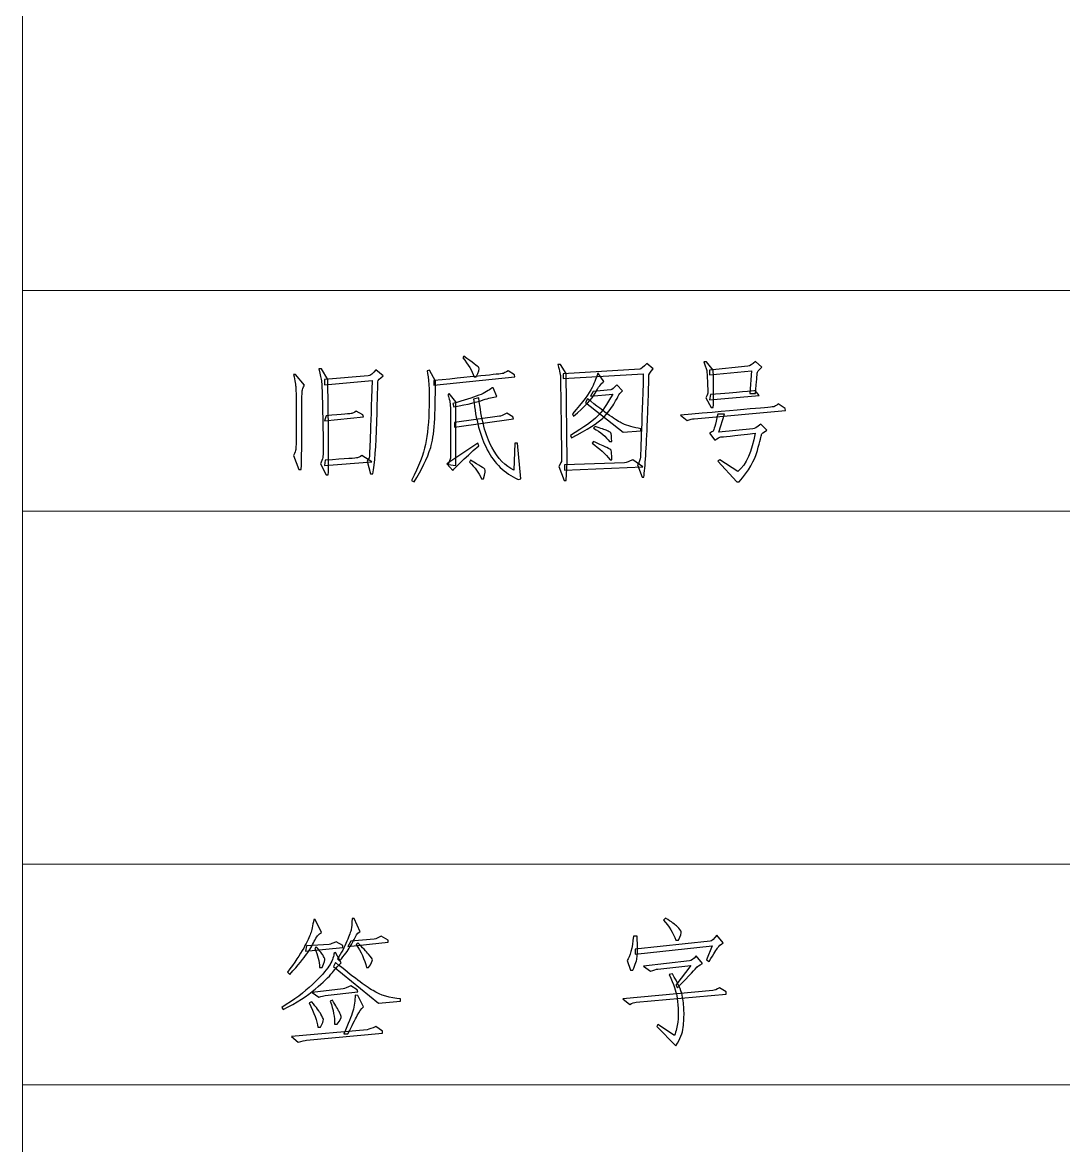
# Model space of a CAD drawing. Header units: millimetres. Extents: x 803 to 1266, y 444 to 714.
# Drawn here: x 802.63 to 823.82, y 468.92 to 491.79 of the extents above; entities that cross this region are included whole.
import ezdxf

# ---------------------------------------------------------------- set-up
doc = ezdxf.new("R2010")
doc.units = ezdxf.units.MM
doc.layers.add('layer 1', color=7, linetype='CONTINUOUS')

msp = doc.modelspace()

# ---------------------------------------------------------------- linework, layer by layer
at = {"layer": 'layer 1', "color": 1, "lineweight": 9}
for points in [[(802.632, 713.672), (802.632, 713.672), (802.632, 446.8), (802.632, 446.8)], [(826.729, 486.336), (826.729, 486.336), (802.632, 486.336), (802.632, 486.336)], [(826.729, 481.844), (826.729, 481.844), (802.632, 481.844), (802.632, 481.844)], [(826.729, 474.655), (826.729, 474.655), (802.632, 474.655), (802.632, 474.655)], [(826.729, 470.162), (826.729, 470.162), (802.632, 470.162), (802.632, 470.162)]]:
    msp.add_open_spline(points, degree=3, dxfattribs=at)
at = {"layer": 'layer 1', "color": 32, "lineweight": -3}
for points, knots in [([(811.825, 484.574), (811.783, 484.7), (811.706, 484.83), (811.594, 484.963), (811.594, 484.963), (811.594, 484.963), (811.615, 484.995), (811.615, 484.995), (811.615, 484.995), (811.797, 484.868), (811.899, 484.793), (811.92, 484.768), (811.92, 484.768), (811.941, 484.743), (811.923, 484.679), (811.867, 484.574), (811.867, 484.574), (811.867, 484.574), (811.825, 484.574), (811.825, 484.574)], [0, 0, 0, 0, 0.2, 0.2, 0.2, 0.2, 0.4, 0.4, 0.4, 0.4, 0.6, 0.6, 0.6, 0.6, 0.8, 0.8, 0.8, 0.8, 1, 1, 1, 1]), ([(815.353, 483.689), (815.332, 483.12), (815.307, 482.734), (815.279, 482.531), (815.279, 482.531), (815.279, 482.531), (815.248, 482.531), (815.248, 482.531), (815.248, 482.531), (815.248, 482.531), (815.153, 482.783), (815.153, 482.783), (815.153, 482.783), (815.188, 482.839), (815.207, 482.892), (815.211, 482.941), (815.211, 482.941), (815.214, 482.99), (815.234, 483.556), (815.269, 484.636), (815.269, 484.636), (815.269, 484.636), (813.636, 484.542), (813.636, 484.542), (813.636, 484.542), (813.636, 484.542), (813.636, 484.636), (813.636, 484.636), (813.636, 484.636), (813.636, 484.636), (815.195, 484.731), (815.195, 484.731), (815.195, 484.731), (815.223, 484.738), (815.272, 484.777), (815.342, 484.847), (815.342, 484.847), (815.342, 484.847), (815.469, 484.742), (815.469, 484.742), (815.469, 484.742), (815.405, 484.672), (815.376, 484.621), (815.379, 484.589), (815.379, 484.589), (815.383, 484.557), (815.374, 484.257), (815.353, 483.689)], [0, 0, 0, 0, 0.083333, 0.083333, 0.083333, 0.083333, 0.166667, 0.166667, 0.166667, 0.166667, 0.25, 0.25, 0.25, 0.25, 0.333333, 0.333333, 0.333333, 0.333333, 0.416667, 0.416667, 0.416667, 0.416667, 0.5, 0.5, 0.5, 0.5, 0.583333, 0.583333, 0.583333, 0.583333, 0.666667, 0.666667, 0.666667, 0.666667, 0.75, 0.75, 0.75, 0.75, 0.833333, 0.833333, 0.833333, 0.833333, 0.916667, 0.916667, 0.916667, 0.916667, 1, 1, 1, 1]), ([(816.69, 483.952), (816.69, 483.952), (816.648, 483.952), (816.648, 483.952), (816.648, 483.952), (816.648, 483.952), (816.543, 484.152), (816.543, 484.152), (816.543, 484.152), (816.571, 484.208), (816.585, 484.245), (816.585, 484.263), (816.585, 484.263), (816.585, 484.28), (816.581, 484.352), (816.574, 484.479), (816.574, 484.479), (816.567, 484.605), (816.564, 484.675), (816.564, 484.689), (816.564, 484.689), (816.564, 484.703), (816.543, 484.766), (816.501, 484.879), (816.501, 484.879), (816.501, 484.879), (816.553, 484.879), (816.553, 484.879), (816.553, 484.879), (816.553, 484.879), (816.69, 484.71), (816.69, 484.71), (816.69, 484.71), (816.704, 484.359), (816.704, 484.107), (816.69, 483.952)], [0, 0, 0, 0, 0.111111, 0.111111, 0.111111, 0.111111, 0.222222, 0.222222, 0.222222, 0.222222, 0.333333, 0.333333, 0.333333, 0.333333, 0.444444, 0.444444, 0.444444, 0.444444, 0.555556, 0.555556, 0.555556, 0.555556, 0.666667, 0.666667, 0.666667, 0.666667, 0.777778, 0.777778, 0.777778, 0.777778, 0.888889, 0.888889, 0.888889, 0.888889, 1, 1, 1, 1]), ([(816.616, 484.71), (816.616, 484.71), (817.396, 484.795), (817.396, 484.795), (817.396, 484.795), (817.438, 484.795), (817.49, 484.826), (817.554, 484.889), (817.554, 484.889), (817.554, 484.889), (817.68, 484.774), (817.68, 484.774), (817.68, 484.774), (817.617, 484.717), (817.585, 484.677), (817.585, 484.652), (817.585, 484.652), (817.585, 484.628), (817.575, 484.489), (817.554, 484.237), (817.554, 484.237), (817.554, 484.237), (817.438, 484.237), (817.438, 484.237), (817.438, 484.237), (817.438, 484.237), (817.469, 484.7), (817.469, 484.7), (817.469, 484.7), (817.469, 484.7), (816.616, 484.615), (816.616, 484.615), (816.616, 484.615), (816.616, 484.615), (816.616, 484.71), (816.616, 484.71)], [0, 0, 0, 0, 0.111111, 0.111111, 0.111111, 0.111111, 0.222222, 0.222222, 0.222222, 0.222222, 0.333333, 0.333333, 0.333333, 0.333333, 0.444444, 0.444444, 0.444444, 0.444444, 0.555556, 0.555556, 0.555556, 0.555556, 0.666667, 0.666667, 0.666667, 0.666667, 0.777778, 0.777778, 0.777778, 0.777778, 0.888889, 0.888889, 0.888889, 0.888889, 1, 1, 1, 1]), ([(808.371, 484.405), (808.343, 484.356), (808.327, 484.317), (808.324, 484.289), (808.324, 484.289), (808.321, 484.261), (808.319, 484.045), (808.319, 483.641), (808.319, 483.641), (808.319, 483.238), (808.315, 482.92), (808.308, 482.688), (808.308, 482.688), (808.308, 482.688), (808.255, 482.688), (808.255, 482.688), (808.255, 482.688), (808.255, 482.688), (808.15, 482.973), (808.15, 482.973), (808.15, 482.973), (808.178, 483.029), (808.194, 483.071), (808.197, 483.099), (808.197, 483.099), (808.201, 483.127), (808.203, 483.333), (808.203, 483.715), (808.203, 483.715), (808.203, 484.098), (808.201, 484.312), (808.197, 484.357), (808.197, 484.357), (808.194, 484.403), (808.178, 484.493), (808.15, 484.626), (808.15, 484.626), (808.15, 484.626), (808.192, 484.626), (808.192, 484.626), (808.192, 484.626), (808.192, 484.626), (808.371, 484.405), (808.371, 484.405)], [0, 0, 0, 0, 0.090909, 0.090909, 0.090909, 0.090909, 0.181818, 0.181818, 0.181818, 0.181818, 0.272727, 0.272727, 0.272727, 0.272727, 0.363636, 0.363636, 0.363636, 0.363636, 0.454545, 0.454545, 0.454545, 0.454545, 0.545455, 0.545455, 0.545455, 0.545455, 0.636364, 0.636364, 0.636364, 0.636364, 0.727273, 0.727273, 0.727273, 0.727273, 0.818182, 0.818182, 0.818182, 0.818182, 0.909091, 0.909091, 0.909091, 0.909091, 1, 1, 1, 1]), ([(808.745, 483.715), (808.735, 484.203), (808.726, 484.463), (808.719, 484.495), (808.719, 484.495), (808.712, 484.526), (808.694, 484.609), (808.666, 484.742), (808.666, 484.742), (808.666, 484.742), (808.719, 484.742), (808.719, 484.742), (808.719, 484.742), (808.719, 484.742), (808.845, 484.521), (808.845, 484.521), (808.845, 484.521), (808.866, 483.468), (808.87, 482.822), (808.856, 482.583), (808.856, 482.583), (808.856, 482.583), (808.814, 482.583), (808.814, 482.583), (808.814, 482.583), (808.814, 482.583), (808.698, 482.804), (808.698, 482.804), (808.698, 482.804), (808.719, 482.853), (808.735, 482.896), (808.745, 482.931), (808.745, 482.931), (808.756, 482.966), (808.756, 483.227), (808.745, 483.715)], [0, 0, 0, 0, 0.111111, 0.111111, 0.111111, 0.111111, 0.222222, 0.222222, 0.222222, 0.222222, 0.333333, 0.333333, 0.333333, 0.333333, 0.444444, 0.444444, 0.444444, 0.444444, 0.555556, 0.555556, 0.555556, 0.555556, 0.666667, 0.666667, 0.666667, 0.666667, 0.777778, 0.777778, 0.777778, 0.777778, 0.888889, 0.888889, 0.888889, 0.888889, 1, 1, 1, 1]), ([(809.761, 482.604), (809.761, 482.604), (809.719, 482.604), (809.719, 482.604), (809.719, 482.604), (809.719, 482.604), (809.645, 482.857), (809.645, 482.857), (809.645, 482.857), (809.674, 482.892), (809.689, 482.924), (809.693, 482.952), (809.693, 482.952), (809.696, 482.98), (809.716, 483.496), (809.751, 484.5), (809.751, 484.5), (809.751, 484.5), (808.782, 484.415), (808.782, 484.415), (808.782, 484.415), (808.782, 484.415), (808.782, 484.521), (808.782, 484.521), (808.782, 484.521), (808.782, 484.521), (809.667, 484.594), (809.667, 484.594), (809.667, 484.594), (809.716, 484.601), (809.769, 484.644), (809.825, 484.721), (809.825, 484.721), (809.825, 484.721), (809.972, 484.594), (809.972, 484.594), (809.972, 484.594), (809.902, 484.545), (809.866, 484.505), (809.866, 484.473), (809.866, 484.473), (809.866, 484.442), (809.86, 484.171), (809.845, 483.662), (809.845, 483.662), (809.831, 483.153), (809.804, 482.801), (809.761, 482.604)], [0, 0, 0, 0, 0.083333, 0.083333, 0.083333, 0.083333, 0.166667, 0.166667, 0.166667, 0.166667, 0.25, 0.25, 0.25, 0.25, 0.333333, 0.333333, 0.333333, 0.333333, 0.416667, 0.416667, 0.416667, 0.416667, 0.5, 0.5, 0.5, 0.5, 0.583333, 0.583333, 0.583333, 0.583333, 0.666667, 0.666667, 0.666667, 0.666667, 0.75, 0.75, 0.75, 0.75, 0.833333, 0.833333, 0.833333, 0.833333, 0.916667, 0.916667, 0.916667, 0.916667, 1, 1, 1, 1]), ([(810.92, 484.71), (810.92, 484.71), (811.036, 484.489), (811.036, 484.489), (811.036, 484.489), (811.042, 483.808), (811.011, 483.357), (810.941, 483.136), (810.941, 483.136), (810.871, 482.915), (810.758, 482.682), (810.604, 482.436), (810.604, 482.436), (810.604, 482.436), (810.551, 482.467), (810.551, 482.467), (810.551, 482.467), (810.699, 482.755), (810.793, 482.999), (810.836, 483.199), (810.836, 483.199), (810.877, 483.399), (810.902, 483.664), (810.909, 483.994), (810.909, 483.994), (810.916, 484.324), (810.902, 484.559), (810.867, 484.7), (810.867, 484.7), (810.867, 484.7), (810.92, 484.71), (810.92, 484.71)], [0, 0, 0, 0, 0.125, 0.125, 0.125, 0.125, 0.25, 0.25, 0.25, 0.25, 0.375, 0.375, 0.375, 0.375, 0.5, 0.5, 0.5, 0.5, 0.625, 0.625, 0.625, 0.625, 0.75, 0.75, 0.75, 0.75, 0.875, 0.875, 0.875, 0.875, 1, 1, 1, 1]), ([(812.647, 484.615), (812.647, 484.615), (812.657, 484.574), (812.657, 484.574), (812.657, 484.574), (812.657, 484.574), (811.004, 484.405), (811.004, 484.405), (811.004, 484.405), (811.004, 484.405), (811.004, 484.5), (811.004, 484.5), (811.004, 484.5), (811.938, 484.591), (812.409, 484.64), (812.42, 484.647), (812.42, 484.647), (812.431, 484.654), (812.464, 484.672), (812.52, 484.7), (812.52, 484.7), (812.52, 484.7), (812.647, 484.615), (812.647, 484.615)], [0, 0, 0, 0, 0.166667, 0.166667, 0.166667, 0.166667, 0.333333, 0.333333, 0.333333, 0.333333, 0.5, 0.5, 0.5, 0.5, 0.666667, 0.666667, 0.666667, 0.666667, 0.833333, 0.833333, 0.833333, 0.833333, 1, 1, 1, 1]), ([(813.72, 482.836), (813.72, 482.836), (813.7, 482.467), (813.7, 482.467), (813.7, 482.467), (813.7, 482.467), (813.658, 482.467), (813.658, 482.467), (813.658, 482.467), (813.658, 482.467), (813.552, 482.752), (813.552, 482.752), (813.552, 482.752), (813.587, 482.815), (813.605, 482.855), (813.605, 482.873), (813.605, 482.873), (813.605, 482.89), (813.601, 483.17), (813.594, 483.71), (813.594, 483.71), (813.587, 484.251), (813.584, 484.537), (813.584, 484.568), (813.584, 484.568), (813.584, 484.6), (813.566, 484.686), (813.531, 484.826), (813.531, 484.826), (813.531, 484.826), (813.584, 484.826), (813.584, 484.826), (813.584, 484.826), (813.584, 484.826), (813.7, 484.647), (813.7, 484.647), (813.7, 484.647), (813.7, 484.647), (813.72, 482.836), (813.72, 482.836)], [0, 0, 0, 0, 0.1, 0.1, 0.1, 0.1, 0.2, 0.2, 0.2, 0.2, 0.3, 0.3, 0.3, 0.3, 0.4, 0.4, 0.4, 0.4, 0.5, 0.5, 0.5, 0.5, 0.6, 0.6, 0.6, 0.6, 0.7, 0.7, 0.7, 0.7, 0.8, 0.8, 0.8, 0.8, 0.9, 0.9, 0.9, 0.9, 1, 1, 1, 1]), ([(813.847, 483.773), (813.847, 483.773), (813.826, 483.826), (813.826, 483.826), (813.826, 483.826), (814.037, 484.065), (814.17, 484.242), (814.226, 484.357), (814.226, 484.357), (814.282, 484.473), (814.321, 484.574), (814.342, 484.658), (814.342, 484.658), (814.342, 484.658), (814.468, 484.479), (814.468, 484.479), (814.468, 484.479), (814.412, 484.444), (814.353, 484.366), (814.289, 484.247), (814.289, 484.247), (814.226, 484.127), (814.078, 483.97), (813.847, 483.773)], [0, 0, 0, 0, 0.166667, 0.166667, 0.166667, 0.166667, 0.333333, 0.333333, 0.333333, 0.333333, 0.5, 0.5, 0.5, 0.5, 0.666667, 0.666667, 0.666667, 0.666667, 0.833333, 0.833333, 0.833333, 0.833333, 1, 1, 1, 1]), ([(814.442, 483.736), (814.347, 483.641), (814.135, 483.507), (813.805, 483.331), (813.805, 483.331), (813.805, 483.331), (813.784, 483.383), (813.784, 483.383), (813.784, 483.383), (814.065, 483.552), (814.249, 483.682), (814.336, 483.773), (814.336, 483.773), (814.424, 483.864), (814.528, 484.015), (814.647, 484.226), (814.647, 484.226), (814.647, 484.226), (814.194, 484.184), (814.194, 484.184), (814.194, 484.184), (814.194, 484.184), (814.247, 484.278), (814.247, 484.278), (814.247, 484.278), (814.247, 484.278), (814.605, 484.31), (814.605, 484.31), (814.605, 484.31), (814.633, 484.317), (814.675, 484.352), (814.731, 484.415), (814.731, 484.415), (814.731, 484.415), (814.847, 484.289), (814.847, 484.289), (814.847, 484.289), (814.798, 484.247), (814.77, 484.216), (814.763, 484.194), (814.763, 484.194), (814.756, 484.173), (814.725, 484.115), (814.668, 484.021), (814.668, 484.021), (814.612, 483.926), (814.537, 483.831), (814.442, 483.736)], [0, 0, 0, 0, 0.083333, 0.083333, 0.083333, 0.083333, 0.166667, 0.166667, 0.166667, 0.166667, 0.25, 0.25, 0.25, 0.25, 0.333333, 0.333333, 0.333333, 0.333333, 0.416667, 0.416667, 0.416667, 0.416667, 0.5, 0.5, 0.5, 0.5, 0.583333, 0.583333, 0.583333, 0.583333, 0.666667, 0.666667, 0.666667, 0.666667, 0.75, 0.75, 0.75, 0.75, 0.833333, 0.833333, 0.833333, 0.833333, 0.916667, 0.916667, 0.916667, 0.916667, 1, 1, 1, 1]), ([(811.341, 482.92), (811.341, 482.92), (811.341, 483.952), (811.341, 483.952), (811.341, 483.952), (811.341, 484.051), (811.323, 484.135), (811.288, 484.205), (811.288, 484.205), (811.288, 484.205), (811.32, 484.237), (811.32, 484.237), (811.32, 484.237), (811.32, 484.237), (811.456, 484.068), (811.456, 484.068), (811.456, 484.068), (811.456, 484.068), (811.456, 482.773), (811.456, 482.773), (811.456, 482.773), (811.456, 482.773), (811.299, 482.794), (811.299, 482.794), (811.299, 482.794), (811.299, 482.794), (811.341, 482.92), (811.341, 482.92)], [0, 0, 0, 0, 0.142857, 0.142857, 0.142857, 0.142857, 0.285714, 0.285714, 0.285714, 0.285714, 0.428571, 0.428571, 0.428571, 0.428571, 0.571429, 0.571429, 0.571429, 0.571429, 0.714286, 0.714286, 0.714286, 0.714286, 0.857143, 0.857143, 0.857143, 0.857143, 1, 1, 1, 1]), ([(811.415, 483.963), (811.415, 483.963), (811.394, 484.036), (811.394, 484.036), (811.394, 484.036), (811.618, 484.092), (811.793, 484.147), (811.92, 484.2), (811.92, 484.2), (812.046, 484.252), (812.134, 484.303), (812.183, 484.352), (812.183, 484.352), (812.183, 484.352), (812.215, 484.352), (812.215, 484.352), (812.215, 484.352), (812.215, 484.352), (812.289, 484.173), (812.289, 484.173), (812.289, 484.173), (812.211, 484.166), (812.118, 484.144), (812.01, 484.105), (812.01, 484.105), (811.901, 484.066), (811.702, 484.019), (811.415, 483.963)], [0, 0, 0, 0, 0.142857, 0.142857, 0.142857, 0.142857, 0.285714, 0.285714, 0.285714, 0.285714, 0.428571, 0.428571, 0.428571, 0.428571, 0.571429, 0.571429, 0.571429, 0.571429, 0.714286, 0.714286, 0.714286, 0.714286, 0.857143, 0.857143, 0.857143, 0.857143, 1, 1, 1, 1]), ([(817.627, 484.194), (817.627, 484.194), (816.616, 484.11), (816.616, 484.11), (816.616, 484.11), (816.616, 484.11), (816.638, 484.216), (816.638, 484.216), (816.638, 484.216), (817.206, 484.257), (817.508, 484.286), (817.543, 484.3), (817.543, 484.3), (817.543, 484.3), (817.627, 484.194), (817.627, 484.194)], [0, 0, 0, 0, 0.25, 0.25, 0.25, 0.25, 0.5, 0.5, 0.5, 0.5, 0.75, 0.75, 0.75, 0.75, 1, 1, 1, 1]), ([(812.657, 483.226), (812.657, 483.226), (812.71, 483.226), (812.71, 483.226), (812.71, 483.226), (812.71, 483.226), (812.773, 482.499), (812.773, 482.499), (812.773, 482.499), (812.773, 482.499), (812.72, 482.488), (812.72, 482.488), (812.72, 482.488), (812.446, 482.615), (812.238, 482.815), (812.094, 483.089), (812.094, 483.089), (811.95, 483.362), (811.857, 483.706), (811.815, 484.121), (811.815, 484.121), (811.815, 484.121), (811.92, 484.152), (811.92, 484.152), (811.92, 484.152), (811.969, 483.717), (812.057, 483.382), (812.183, 483.147), (812.183, 483.147), (812.31, 482.911), (812.461, 482.755), (812.636, 482.678), (812.636, 482.678), (812.636, 482.678), (812.657, 483.226), (812.657, 483.226)], [0, 0, 0, 0, 0.111111, 0.111111, 0.111111, 0.111111, 0.222222, 0.222222, 0.222222, 0.222222, 0.333333, 0.333333, 0.333333, 0.333333, 0.444444, 0.444444, 0.444444, 0.444444, 0.555556, 0.555556, 0.555556, 0.555556, 0.666667, 0.666667, 0.666667, 0.666667, 0.777778, 0.777778, 0.777778, 0.777778, 0.888889, 0.888889, 0.888889, 0.888889, 1, 1, 1, 1]), ([(814.089, 484.057), (814.089, 484.057), (814.131, 484.131), (814.131, 484.131), (814.131, 484.131), (814.496, 483.844), (814.733, 483.675), (814.842, 483.626), (814.842, 483.626), (814.951, 483.577), (815.075, 483.542), (815.216, 483.52), (815.216, 483.52), (815.216, 483.52), (815.216, 483.478), (815.216, 483.478), (815.216, 483.478), (815.216, 483.478), (814.858, 483.447), (814.858, 483.447), (814.858, 483.447), (814.858, 483.447), (814.089, 484.057), (814.089, 484.057)], [0, 0, 0, 0, 0.166667, 0.166667, 0.166667, 0.166667, 0.333333, 0.333333, 0.333333, 0.333333, 0.5, 0.5, 0.5, 0.5, 0.666667, 0.666667, 0.666667, 0.666667, 0.833333, 0.833333, 0.833333, 0.833333, 1, 1, 1, 1]), ([(818.154, 483.931), (818.154, 483.931), (818.164, 483.889), (818.164, 483.889), (818.164, 483.889), (818.164, 483.889), (816.301, 483.72), (816.301, 483.72), (816.301, 483.72), (816.265, 483.72), (816.22, 483.71), (816.164, 483.689), (816.164, 483.689), (816.164, 483.689), (816.027, 483.794), (816.027, 483.794), (816.027, 483.794), (817.283, 483.906), (817.917, 483.964), (817.927, 483.968), (817.927, 483.968), (817.938, 483.972), (817.968, 483.991), (818.017, 484.026), (818.017, 484.026), (818.017, 484.026), (818.154, 483.931), (818.154, 483.931)], [0, 0, 0, 0, 0.142857, 0.142857, 0.142857, 0.142857, 0.285714, 0.285714, 0.285714, 0.285714, 0.428571, 0.428571, 0.428571, 0.428571, 0.571429, 0.571429, 0.571429, 0.571429, 0.714286, 0.714286, 0.714286, 0.714286, 0.857143, 0.857143, 0.857143, 0.857143, 1, 1, 1, 1]), ([(809.572, 483.763), (809.572, 483.763), (808.782, 483.678), (808.782, 483.678), (808.782, 483.678), (808.782, 483.678), (808.814, 483.784), (808.814, 483.784), (808.814, 483.784), (809.144, 483.812), (809.317, 483.827), (809.335, 483.831), (809.335, 483.831), (809.353, 483.835), (809.382, 483.85), (809.424, 483.879), (809.424, 483.879), (809.424, 483.879), (809.561, 483.805), (809.561, 483.805), (809.561, 483.805), (809.561, 483.805), (809.572, 483.763), (809.572, 483.763)], [0, 0, 0, 0, 0.166667, 0.166667, 0.166667, 0.166667, 0.333333, 0.333333, 0.333333, 0.333333, 0.5, 0.5, 0.5, 0.5, 0.666667, 0.666667, 0.666667, 0.666667, 0.833333, 0.833333, 0.833333, 0.833333, 1, 1, 1, 1]), ([(811.425, 483.647), (811.425, 483.647), (812.341, 483.773), (812.341, 483.773), (812.341, 483.773), (812.362, 483.773), (812.411, 483.794), (812.488, 483.836), (812.488, 483.836), (812.488, 483.836), (812.615, 483.763), (812.615, 483.763), (812.615, 483.763), (812.615, 483.763), (812.626, 483.72), (812.626, 483.72), (812.626, 483.72), (812.626, 483.72), (811.425, 483.552), (811.425, 483.552), (811.425, 483.552), (811.425, 483.552), (811.425, 483.647), (811.425, 483.647)], [0, 0, 0, 0, 0.166667, 0.166667, 0.166667, 0.166667, 0.333333, 0.333333, 0.333333, 0.333333, 0.5, 0.5, 0.5, 0.5, 0.666667, 0.666667, 0.666667, 0.666667, 0.833333, 0.833333, 0.833333, 0.833333, 1, 1, 1, 1]), ([(817.196, 482.647), (817.364, 482.794), (817.48, 483.054), (817.543, 483.426), (817.543, 483.426), (817.101, 483.377), (816.869, 483.352), (816.848, 483.352), (816.848, 483.352), (816.827, 483.352), (816.785, 483.331), (816.722, 483.289), (816.722, 483.289), (816.722, 483.289), (816.616, 483.426), (816.616, 483.426), (816.616, 483.426), (816.652, 483.447), (816.676, 483.463), (816.69, 483.473), (816.69, 483.473), (816.704, 483.484), (816.736, 483.598), (816.785, 483.815), (816.785, 483.815), (816.785, 483.815), (816.922, 483.815), (816.922, 483.815), (816.922, 483.815), (816.922, 483.815), (816.806, 483.447), (816.806, 483.447), (816.806, 483.447), (816.806, 483.447), (817.501, 483.52), (817.501, 483.52), (817.501, 483.52), (817.529, 483.513), (817.582, 483.545), (817.659, 483.615), (817.659, 483.615), (817.659, 483.615), (817.785, 483.489), (817.785, 483.489), (817.785, 483.489), (817.715, 483.447), (817.678, 483.417), (817.675, 483.399), (817.675, 483.399), (817.671, 483.382), (817.643, 483.273), (817.591, 483.073), (817.591, 483.073), (817.537, 482.873), (817.413, 482.661), (817.217, 482.436), (817.217, 482.436), (817.217, 482.436), (817.174, 482.436), (817.174, 482.436), (817.174, 482.436), (817.174, 482.436), (816.785, 482.857), (816.785, 482.857), (816.785, 482.857), (816.785, 482.857), (816.827, 482.889), (816.827, 482.889), (816.827, 482.889), (816.827, 482.889), (817.196, 482.647), (817.196, 482.647)], [0, 0, 0, 0, 0.055556, 0.055556, 0.055556, 0.055556, 0.111111, 0.111111, 0.111111, 0.111111, 0.166667, 0.166667, 0.166667, 0.166667, 0.222222, 0.222222, 0.222222, 0.222222, 0.277778, 0.277778, 0.277778, 0.277778, 0.333333, 0.333333, 0.333333, 0.333333, 0.388889, 0.388889, 0.388889, 0.388889, 0.444444, 0.444444, 0.444444, 0.444444, 0.5, 0.5, 0.5, 0.5, 0.555556, 0.555556, 0.555556, 0.555556, 0.611111, 0.611111, 0.611111, 0.611111, 0.666667, 0.666667, 0.666667, 0.666667, 0.722222, 0.722222, 0.722222, 0.722222, 0.777778, 0.777778, 0.777778, 0.777778, 0.833333, 0.833333, 0.833333, 0.833333, 0.888889, 0.888889, 0.888889, 0.888889, 0.944444, 0.944444, 0.944444, 0.944444, 1, 1, 1, 1]), ([(814.289, 483.563), (814.409, 483.527), (814.487, 483.501), (814.526, 483.484), (814.526, 483.484), (814.565, 483.466), (814.591, 483.45), (814.605, 483.436), (814.605, 483.436), (814.619, 483.422), (814.626, 483.362), (814.626, 483.257), (814.626, 483.257), (814.626, 483.257), (814.584, 483.257), (814.584, 483.257), (814.584, 483.257), (814.507, 483.356), (814.398, 483.447), (814.258, 483.531), (814.258, 483.531), (814.258, 483.531), (814.289, 483.563), (814.289, 483.563)], [0, 0, 0, 0, 0.166667, 0.166667, 0.166667, 0.166667, 0.333333, 0.333333, 0.333333, 0.333333, 0.5, 0.5, 0.5, 0.5, 0.666667, 0.666667, 0.666667, 0.666667, 0.833333, 0.833333, 0.833333, 0.833333, 1, 1, 1, 1]), ([(814.226, 483.226), (814.226, 483.226), (814.258, 483.257), (814.258, 483.257), (814.258, 483.257), (814.384, 483.201), (814.473, 483.161), (814.526, 483.136), (814.526, 483.136), (814.579, 483.112), (814.609, 483.091), (814.616, 483.073), (814.616, 483.073), (814.623, 483.055), (814.626, 482.994), (814.626, 482.889), (814.626, 482.889), (814.626, 482.889), (814.595, 482.889), (814.595, 482.889), (814.595, 482.889), (814.496, 483.008), (814.374, 483.12), (814.226, 483.226)], [0, 0, 0, 0, 0.166667, 0.166667, 0.166667, 0.166667, 0.333333, 0.333333, 0.333333, 0.333333, 0.5, 0.5, 0.5, 0.5, 0.666667, 0.666667, 0.666667, 0.666667, 0.833333, 0.833333, 0.833333, 0.833333, 1, 1, 1, 1]), ([(811.899, 483.226), (811.899, 483.226), (811.92, 483.173), (811.92, 483.173), (811.92, 483.173), (811.604, 482.892), (811.429, 482.723), (811.394, 482.667), (811.394, 482.667), (811.394, 482.667), (811.267, 482.804), (811.267, 482.804), (811.267, 482.804), (811.267, 482.804), (811.899, 483.226), (811.899, 483.226)], [0, 0, 0, 0, 0.25, 0.25, 0.25, 0.25, 0.5, 0.5, 0.5, 0.5, 0.75, 0.75, 0.75, 0.75, 1, 1, 1, 1]), ([(808.782, 482.773), (808.782, 482.773), (808.793, 482.878), (808.793, 482.878), (808.793, 482.878), (809.214, 482.906), (809.433, 482.922), (809.45, 482.926), (809.45, 482.926), (809.468, 482.929), (809.498, 482.945), (809.54, 482.973), (809.54, 482.973), (809.54, 482.973), (809.74, 482.847), (809.74, 482.847), (809.74, 482.847), (809.74, 482.847), (808.782, 482.773), (808.782, 482.773)], [0, 0, 0, 0, 0.2, 0.2, 0.2, 0.2, 0.4, 0.4, 0.4, 0.4, 0.6, 0.6, 0.6, 0.6, 0.8, 0.8, 0.8, 0.8, 1, 1, 1, 1]), ([(811.731, 482.836), (811.731, 482.836), (811.752, 482.878), (811.752, 482.878), (811.752, 482.878), (811.934, 482.773), (812.032, 482.711), (812.046, 482.694), (812.046, 482.694), (812.06, 482.676), (812.05, 482.611), (812.015, 482.499), (812.015, 482.499), (812.015, 482.499), (811.973, 482.499), (811.973, 482.499), (811.973, 482.499), (811.923, 482.626), (811.843, 482.738), (811.731, 482.836)], [0, 0, 0, 0, 0.2, 0.2, 0.2, 0.2, 0.4, 0.4, 0.4, 0.4, 0.6, 0.6, 0.6, 0.6, 0.8, 0.8, 0.8, 0.8, 1, 1, 1, 1]), ([(813.668, 482.678), (813.668, 482.678), (813.668, 482.783), (813.668, 482.783), (813.668, 482.783), (813.668, 482.783), (814.889, 482.825), (814.889, 482.825), (814.889, 482.825), (814.924, 482.833), (814.981, 482.853), (815.058, 482.889), (815.058, 482.889), (815.058, 482.889), (815.258, 482.741), (815.258, 482.741), (815.258, 482.741), (815.258, 482.741), (813.668, 482.678), (813.668, 482.678)], [0, 0, 0, 0, 0.2, 0.2, 0.2, 0.2, 0.4, 0.4, 0.4, 0.4, 0.6, 0.6, 0.6, 0.6, 0.8, 0.8, 0.8, 0.8, 1, 1, 1, 1]), ([(808.719, 473.261), (808.663, 473.233), (808.613, 473.174), (808.571, 473.082), (808.571, 473.082), (808.529, 472.991), (808.478, 472.905), (808.419, 472.824), (808.419, 472.824), (808.359, 472.743), (808.245, 472.605), (808.077, 472.408), (808.077, 472.408), (808.077, 472.408), (808.024, 472.45), (808.024, 472.45), (808.024, 472.45), (808.171, 472.647), (808.282, 472.812), (808.356, 472.945), (808.356, 472.945), (808.429, 473.079), (808.477, 473.177), (808.498, 473.24), (808.498, 473.24), (808.519, 473.304), (808.54, 473.398), (808.561, 473.525), (808.561, 473.525), (808.561, 473.525), (808.592, 473.525), (808.592, 473.525), (808.592, 473.525), (808.592, 473.525), (808.719, 473.261), (808.719, 473.261)], [0, 0, 0, 0, 0.111111, 0.111111, 0.111111, 0.111111, 0.222222, 0.222222, 0.222222, 0.222222, 0.333333, 0.333333, 0.333333, 0.333333, 0.444444, 0.444444, 0.444444, 0.444444, 0.555556, 0.555556, 0.555556, 0.555556, 0.666667, 0.666667, 0.666667, 0.666667, 0.777778, 0.777778, 0.777778, 0.777778, 0.888889, 0.888889, 0.888889, 0.888889, 1, 1, 1, 1]), ([(809.324, 473.324), (809.335, 473.366), (809.34, 473.44), (809.34, 473.546), (809.34, 473.546), (809.34, 473.546), (809.382, 473.546), (809.382, 473.546), (809.382, 473.546), (809.382, 473.546), (809.508, 473.272), (809.508, 473.272), (809.508, 473.272), (809.473, 473.272), (809.44, 473.238), (809.409, 473.172), (809.409, 473.172), (809.377, 473.105), (809.34, 473.037), (809.298, 472.967), (809.298, 472.967), (809.256, 472.896), (809.186, 472.801), (809.087, 472.682), (809.087, 472.682), (809.087, 472.682), (809.045, 472.724), (809.045, 472.724), (809.045, 472.724), (809.122, 472.843), (809.186, 472.963), (809.235, 473.082), (809.235, 473.082), (809.284, 473.202), (809.314, 473.282), (809.324, 473.324)], [0, 0, 0, 0, 0.111111, 0.111111, 0.111111, 0.111111, 0.222222, 0.222222, 0.222222, 0.222222, 0.333333, 0.333333, 0.333333, 0.333333, 0.444444, 0.444444, 0.444444, 0.444444, 0.555556, 0.555556, 0.555556, 0.555556, 0.666667, 0.666667, 0.666667, 0.666667, 0.777778, 0.777778, 0.777778, 0.777778, 0.888889, 0.888889, 0.888889, 0.888889, 1, 1, 1, 1]), ([(815.965, 473.377), (816.007, 473.335), (816.032, 473.302), (816.039, 473.277), (816.039, 473.277), (816.046, 473.252), (816.028, 473.194), (815.986, 473.103), (815.986, 473.103), (815.986, 473.103), (815.933, 473.103), (815.933, 473.103), (815.933, 473.103), (815.877, 473.251), (815.793, 473.388), (815.681, 473.514), (815.681, 473.514), (815.681, 473.514), (815.723, 473.556), (815.723, 473.556), (815.723, 473.556), (815.842, 473.479), (815.923, 473.419), (815.965, 473.377)], [0, 0, 0, 0, 0.166667, 0.166667, 0.166667, 0.166667, 0.333333, 0.333333, 0.333333, 0.333333, 0.5, 0.5, 0.5, 0.5, 0.666667, 0.666667, 0.666667, 0.666667, 0.833333, 0.833333, 0.833333, 0.833333, 1, 1, 1, 1]), ([(809.793, 473.124), (809.828, 473.131), (809.874, 473.153), (809.93, 473.188), (809.93, 473.188), (809.93, 473.188), (810.077, 473.103), (810.077, 473.103), (810.077, 473.103), (810.077, 473.103), (810.077, 473.061), (810.077, 473.061), (810.077, 473.061), (810.077, 473.061), (809.256, 472.977), (809.256, 472.977), (809.256, 472.977), (809.256, 472.977), (809.319, 473.082), (809.319, 473.082), (809.319, 473.082), (809.319, 473.082), (809.793, 473.124), (809.793, 473.124)], [0, 0, 0, 0, 0.166667, 0.166667, 0.166667, 0.166667, 0.333333, 0.333333, 0.333333, 0.333333, 0.5, 0.5, 0.5, 0.5, 0.666667, 0.666667, 0.666667, 0.666667, 0.833333, 0.833333, 0.833333, 0.833333, 1, 1, 1, 1]), ([(815.059, 472.493), (815.059, 472.493), (815.007, 472.493), (815.007, 472.493), (815.007, 472.493), (815.007, 472.493), (814.943, 472.693), (814.943, 472.693), (814.943, 472.693), (815, 472.77), (815.042, 472.935), (815.07, 473.188), (815.07, 473.188), (815.07, 473.188), (815.144, 473.188), (815.144, 473.188), (815.144, 473.188), (815.151, 472.97), (815.151, 472.83), (815.144, 472.766), (815.144, 472.766), (815.137, 472.703), (815.109, 472.612), (815.059, 472.493)], [0, 0, 0, 0, 0.166667, 0.166667, 0.166667, 0.166667, 0.333333, 0.333333, 0.333333, 0.333333, 0.5, 0.5, 0.5, 0.5, 0.666667, 0.666667, 0.666667, 0.666667, 0.833333, 0.833333, 0.833333, 0.833333, 1, 1, 1, 1]), ([(816.628, 473.082), (816.663, 473.089), (816.709, 473.131), (816.765, 473.209), (816.765, 473.209), (816.765, 473.209), (816.892, 473.051), (816.892, 473.051), (816.892, 473.051), (816.843, 473.016), (816.808, 472.984), (816.786, 472.956), (816.786, 472.956), (816.765, 472.928), (816.706, 472.833), (816.607, 472.671), (816.607, 472.671), (816.607, 472.671), (816.555, 472.703), (816.555, 472.703), (816.555, 472.703), (816.555, 472.703), (816.67, 472.987), (816.67, 472.987), (816.67, 472.987), (816.67, 472.987), (815.102, 472.819), (815.102, 472.819), (815.102, 472.819), (815.102, 472.819), (815.102, 472.924), (815.102, 472.924), (815.102, 472.924), (815.102, 472.924), (816.628, 473.082), (816.628, 473.082)], [0, 0, 0, 0, 0.111111, 0.111111, 0.111111, 0.111111, 0.222222, 0.222222, 0.222222, 0.222222, 0.333333, 0.333333, 0.333333, 0.333333, 0.444444, 0.444444, 0.444444, 0.444444, 0.555556, 0.555556, 0.555556, 0.555556, 0.666667, 0.666667, 0.666667, 0.666667, 0.777778, 0.777778, 0.777778, 0.777778, 0.888889, 0.888889, 0.888889, 0.888889, 1, 1, 1, 1]), ([(809.151, 472.998), (809.151, 472.998), (809.151, 472.956), (809.151, 472.956), (809.151, 472.956), (809.151, 472.956), (808.392, 472.882), (808.392, 472.882), (808.392, 472.882), (808.392, 472.882), (808.414, 472.987), (808.414, 472.987), (808.414, 472.987), (808.414, 472.987), (808.877, 473.019), (808.877, 473.019), (808.877, 473.019), (808.905, 473.026), (808.95, 473.043), (809.014, 473.072), (809.014, 473.072), (809.014, 473.072), (809.151, 472.998), (809.151, 472.998)], [0, 0, 0, 0, 0.166667, 0.166667, 0.166667, 0.166667, 0.333333, 0.333333, 0.333333, 0.333333, 0.5, 0.5, 0.5, 0.5, 0.666667, 0.666667, 0.666667, 0.666667, 0.833333, 0.833333, 0.833333, 0.833333, 1, 1, 1, 1]), ([(808.75, 472.793), (808.764, 472.761), (808.777, 472.738), (808.787, 472.724), (808.787, 472.724), (808.798, 472.71), (808.778, 472.65), (808.729, 472.545), (808.729, 472.545), (808.729, 472.545), (808.677, 472.545), (808.677, 472.545), (808.677, 472.545), (808.677, 472.671), (808.645, 472.801), (808.582, 472.935), (808.582, 472.935), (808.582, 472.935), (808.613, 472.967), (808.613, 472.967), (808.613, 472.967), (808.691, 472.882), (808.737, 472.824), (808.75, 472.793)], [0, 0, 0, 0, 0.166667, 0.166667, 0.166667, 0.166667, 0.333333, 0.333333, 0.333333, 0.333333, 0.5, 0.5, 0.5, 0.5, 0.666667, 0.666667, 0.666667, 0.666667, 0.833333, 0.833333, 0.833333, 0.833333, 1, 1, 1, 1]), ([(809.677, 472.545), (809.677, 472.545), (809.635, 472.545), (809.635, 472.545), (809.635, 472.545), (809.593, 472.714), (809.523, 472.872), (809.424, 473.019), (809.424, 473.019), (809.424, 473.019), (809.456, 473.051), (809.456, 473.051), (809.456, 473.051), (809.554, 472.952), (809.628, 472.875), (809.677, 472.819), (809.677, 472.819), (809.726, 472.763), (809.752, 472.724), (809.756, 472.703), (809.756, 472.703), (809.76, 472.682), (809.733, 472.63), (809.677, 472.545)], [0, 0, 0, 0, 0.166667, 0.166667, 0.166667, 0.166667, 0.333333, 0.333333, 0.333333, 0.333333, 0.5, 0.5, 0.5, 0.5, 0.666667, 0.666667, 0.666667, 0.666667, 0.833333, 0.833333, 0.833333, 0.833333, 1, 1, 1, 1]), ([(808.534, 472.203), (808.7, 472.361), (808.812, 472.485), (808.871, 472.577), (808.871, 472.577), (808.931, 472.668), (808.964, 472.752), (808.972, 472.83), (808.972, 472.83), (808.972, 472.83), (809.003, 472.851), (809.003, 472.851), (809.003, 472.851), (809.003, 472.851), (809.119, 472.64), (809.119, 472.64), (809.119, 472.64), (809.07, 472.598), (809.01, 472.533), (808.94, 472.445), (808.94, 472.445), (808.87, 472.357), (808.754, 472.245), (808.592, 472.108), (808.592, 472.108), (808.431, 471.971), (808.214, 471.833), (807.94, 471.692), (807.94, 471.692), (807.94, 471.692), (807.908, 471.734), (807.908, 471.734), (807.908, 471.734), (808.161, 471.889), (808.369, 472.045), (808.534, 472.203)], [0, 0, 0, 0, 0.111111, 0.111111, 0.111111, 0.111111, 0.222222, 0.222222, 0.222222, 0.222222, 0.333333, 0.333333, 0.333333, 0.333333, 0.444444, 0.444444, 0.444444, 0.444444, 0.555556, 0.555556, 0.555556, 0.555556, 0.666667, 0.666667, 0.666667, 0.666667, 0.777778, 0.777778, 0.777778, 0.777778, 0.888889, 0.888889, 0.888889, 0.888889, 1, 1, 1, 1]), ([(815.565, 472.514), (815.53, 472.514), (815.481, 472.5), (815.417, 472.471), (815.417, 472.471), (815.417, 472.471), (815.27, 472.577), (815.27, 472.577), (815.27, 472.577), (815.27, 472.577), (816.207, 472.682), (816.207, 472.682), (816.207, 472.682), (816.242, 472.682), (816.288, 472.717), (816.344, 472.787), (816.344, 472.787), (816.344, 472.787), (816.471, 472.63), (816.471, 472.63), (816.471, 472.63), (816.407, 472.594), (816.369, 472.568), (816.355, 472.551), (816.355, 472.551), (816.341, 472.533), (816.211, 472.394), (815.965, 472.135), (815.965, 472.135), (815.965, 472.135), (815.933, 472.187), (815.933, 472.187), (815.933, 472.187), (815.933, 472.187), (816.239, 472.587), (816.239, 472.587), (816.239, 472.587), (816.239, 472.587), (815.565, 472.514), (815.565, 472.514)], [0, 0, 0, 0, 0.1, 0.1, 0.1, 0.1, 0.2, 0.2, 0.2, 0.2, 0.3, 0.3, 0.3, 0.3, 0.4, 0.4, 0.4, 0.4, 0.5, 0.5, 0.5, 0.5, 0.6, 0.6, 0.6, 0.6, 0.7, 0.7, 0.7, 0.7, 0.8, 0.8, 0.8, 0.8, 0.9, 0.9, 0.9, 0.9, 1, 1, 1, 1]), ([(810.33, 471.913), (810.33, 471.913), (810.33, 471.861), (810.33, 471.861), (810.33, 471.861), (810.33, 471.861), (809.877, 471.819), (809.877, 471.819), (809.877, 471.819), (809.877, 471.819), (808.961, 472.566), (808.961, 472.566), (808.961, 472.566), (808.961, 472.566), (809.003, 472.65), (809.003, 472.65), (809.003, 472.65), (809.354, 472.363), (809.609, 472.171), (809.767, 472.077), (809.767, 472.077), (809.924, 471.982), (810.112, 471.927), (810.33, 471.913)], [0, 0, 0, 0, 0.166667, 0.166667, 0.166667, 0.166667, 0.333333, 0.333333, 0.333333, 0.333333, 0.5, 0.5, 0.5, 0.5, 0.666667, 0.666667, 0.666667, 0.666667, 0.833333, 0.833333, 0.833333, 0.833333, 1, 1, 1, 1]), ([(815.797, 472.408), (815.797, 472.408), (815.86, 472.419), (815.86, 472.419), (815.86, 472.419), (815.972, 472.237), (816.039, 472.092), (816.06, 471.987), (816.06, 471.987), (816.081, 471.882), (816.093, 471.775), (816.097, 471.666), (816.097, 471.666), (816.1, 471.557), (816.095, 471.445), (816.081, 471.329), (816.081, 471.329), (816.067, 471.213), (816.018, 471.089), (815.933, 470.955), (815.933, 470.955), (815.933, 470.955), (815.544, 471.345), (815.544, 471.345), (815.544, 471.345), (815.544, 471.345), (815.565, 471.387), (815.565, 471.387), (815.565, 471.387), (815.565, 471.387), (815.902, 471.166), (815.902, 471.166), (815.902, 471.166), (815.937, 471.257), (815.96, 471.346), (815.97, 471.434), (815.97, 471.434), (815.981, 471.522), (815.983, 471.615), (815.975, 471.714), (815.975, 471.714), (815.969, 471.811), (815.96, 471.9), (815.949, 471.976), (815.949, 471.976), (815.939, 472.054), (815.888, 472.198), (815.797, 472.408)], [0, 0, 0, 0, 0.083333, 0.083333, 0.083333, 0.083333, 0.166667, 0.166667, 0.166667, 0.166667, 0.25, 0.25, 0.25, 0.25, 0.333333, 0.333333, 0.333333, 0.333333, 0.416667, 0.416667, 0.416667, 0.416667, 0.5, 0.5, 0.5, 0.5, 0.583333, 0.583333, 0.583333, 0.583333, 0.666667, 0.666667, 0.666667, 0.666667, 0.75, 0.75, 0.75, 0.75, 0.833333, 0.833333, 0.833333, 0.833333, 0.916667, 0.916667, 0.916667, 0.916667, 1, 1, 1, 1]), ([(808.666, 471.945), (808.666, 471.945), (808.529, 472.04), (808.529, 472.04), (808.529, 472.04), (808.529, 472.04), (809.161, 472.113), (809.161, 472.113), (809.161, 472.113), (809.189, 472.121), (809.242, 472.142), (809.319, 472.177), (809.319, 472.177), (809.319, 472.177), (809.446, 472.092), (809.446, 472.092), (809.446, 472.092), (809.446, 472.092), (809.456, 472.051), (809.456, 472.051), (809.456, 472.051), (809.456, 472.051), (808.793, 471.976), (808.793, 471.976), (808.793, 471.976), (808.764, 471.97), (808.722, 471.959), (808.666, 471.945)], [0, 0, 0, 0, 0.142857, 0.142857, 0.142857, 0.142857, 0.285714, 0.285714, 0.285714, 0.285714, 0.428571, 0.428571, 0.428571, 0.428571, 0.571429, 0.571429, 0.571429, 0.571429, 0.714286, 0.714286, 0.714286, 0.714286, 0.857143, 0.857143, 0.857143, 0.857143, 1, 1, 1, 1]), ([(816.818, 472.135), (816.818, 472.135), (816.955, 472.051), (816.955, 472.051), (816.955, 472.051), (816.955, 472.051), (816.955, 472.008), (816.955, 472.008), (816.955, 472.008), (816.955, 472.008), (815.123, 471.84), (815.123, 471.84), (815.123, 471.84), (815.088, 471.84), (815.045, 471.826), (814.996, 471.798), (814.996, 471.798), (814.996, 471.798), (814.849, 471.913), (814.849, 471.913), (814.849, 471.913), (814.849, 471.913), (816.681, 472.082), (816.681, 472.082), (816.681, 472.082), (816.723, 472.082), (816.769, 472.099), (816.818, 472.135)], [0, 0, 0, 0, 0.142857, 0.142857, 0.142857, 0.142857, 0.285714, 0.285714, 0.285714, 0.285714, 0.428571, 0.428571, 0.428571, 0.428571, 0.571429, 0.571429, 0.571429, 0.571429, 0.714286, 0.714286, 0.714286, 0.714286, 0.857143, 0.857143, 0.857143, 0.857143, 1, 1, 1, 1]), ([(808.708, 471.598), (808.737, 471.548), (808.752, 471.511), (808.756, 471.487), (808.756, 471.487), (808.759, 471.462), (808.74, 471.412), (808.698, 471.334), (808.698, 471.334), (808.698, 471.334), (808.645, 471.334), (808.645, 471.334), (808.645, 471.334), (808.631, 471.453), (808.571, 471.619), (808.466, 471.829), (808.466, 471.829), (808.466, 471.829), (808.519, 471.85), (808.519, 471.85), (808.519, 471.85), (808.617, 471.731), (808.68, 471.647), (808.708, 471.598)], [0, 0, 0, 0, 0.166667, 0.166667, 0.166667, 0.166667, 0.333333, 0.333333, 0.333333, 0.333333, 0.5, 0.5, 0.5, 0.5, 0.666667, 0.666667, 0.666667, 0.666667, 0.833333, 0.833333, 0.833333, 0.833333, 1, 1, 1, 1]), ([(808.94, 471.882), (809.01, 471.77), (809.056, 471.692), (809.077, 471.65), (809.077, 471.65), (809.098, 471.608), (809.112, 471.575), (809.119, 471.55), (809.119, 471.55), (809.126, 471.526), (809.098, 471.475), (809.035, 471.397), (809.035, 471.397), (809.035, 471.397), (808.982, 471.397), (808.982, 471.397), (808.982, 471.397), (808.989, 471.531), (808.961, 471.685), (808.898, 471.861), (808.898, 471.861), (808.898, 471.861), (808.94, 471.882), (808.94, 471.882)], [0, 0, 0, 0, 0.166667, 0.166667, 0.166667, 0.166667, 0.333333, 0.333333, 0.333333, 0.333333, 0.5, 0.5, 0.5, 0.5, 0.666667, 0.666667, 0.666667, 0.666667, 0.833333, 0.833333, 0.833333, 0.833333, 1, 1, 1, 1]), ([(809.256, 471.197), (809.256, 471.197), (809.171, 471.197), (809.171, 471.197), (809.171, 471.197), (809.263, 471.401), (809.324, 471.555), (809.356, 471.661), (809.356, 471.661), (809.388, 471.766), (809.403, 471.875), (809.403, 471.987), (809.403, 471.987), (809.403, 471.987), (809.456, 471.976), (809.456, 471.976), (809.456, 471.976), (809.456, 471.976), (809.572, 471.745), (809.572, 471.745), (809.572, 471.745), (809.53, 471.71), (809.488, 471.652), (809.446, 471.571), (809.446, 471.571), (809.403, 471.49), (809.34, 471.366), (809.256, 471.197)], [0, 0, 0, 0, 0.142857, 0.142857, 0.142857, 0.142857, 0.285714, 0.285714, 0.285714, 0.285714, 0.428571, 0.428571, 0.428571, 0.428571, 0.571429, 0.571429, 0.571429, 0.571429, 0.714286, 0.714286, 0.714286, 0.714286, 0.857143, 0.857143, 0.857143, 0.857143, 1, 1, 1, 1]), ([(808.108, 471.145), (808.108, 471.145), (809.645, 471.282), (809.645, 471.282), (809.645, 471.282), (809.688, 471.289), (809.747, 471.31), (809.825, 471.345), (809.825, 471.345), (809.825, 471.345), (809.961, 471.25), (809.961, 471.25), (809.961, 471.25), (809.961, 471.25), (809.961, 471.208), (809.961, 471.208), (809.961, 471.208), (809.961, 471.208), (808.414, 471.071), (808.414, 471.071), (808.414, 471.071), (808.378, 471.064), (808.322, 471.05), (808.245, 471.029), (808.245, 471.029), (808.245, 471.029), (808.108, 471.145), (808.108, 471.145)], [0, 0, 0, 0, 0.142857, 0.142857, 0.142857, 0.142857, 0.285714, 0.285714, 0.285714, 0.285714, 0.428571, 0.428571, 0.428571, 0.428571, 0.571429, 0.571429, 0.571429, 0.571429, 0.714286, 0.714286, 0.714286, 0.714286, 0.857143, 0.857143, 0.857143, 0.857143, 1, 1, 1, 1])]:
    msp.add_open_spline(points, degree=3, knots=knots, dxfattribs=at)

doc.saveas('drawing.dxf')
